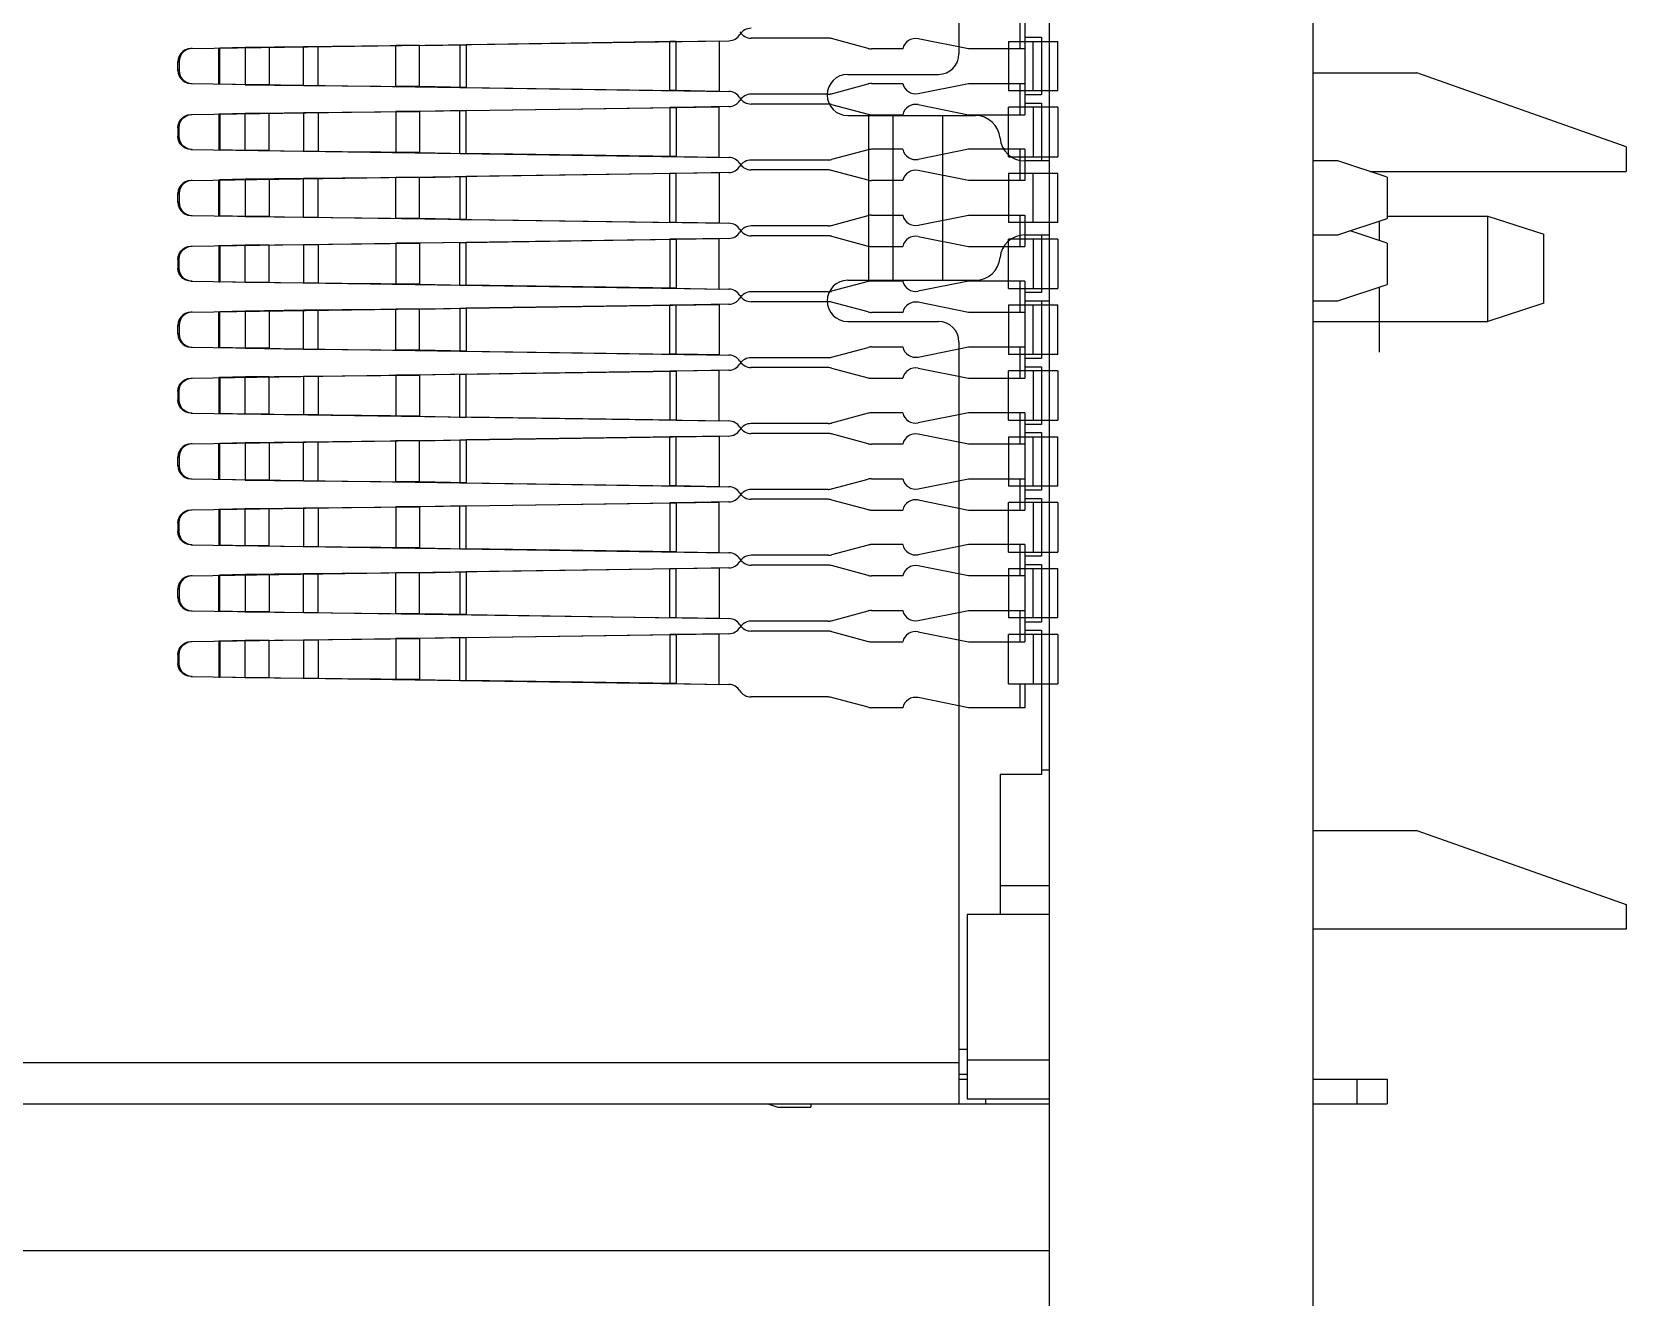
# Model space of a CAD drawing. Header units: millimetres. Extents: x 0 to 841, y 0 to 594.
# Drawn here: x 468.97 to 478.64, y 327.46 to 335.14 of the extents above; entities that cross this region are included whole.
import ezdxf

# ---------------------------------------------------------------- set-up
doc = ezdxf.new("R2010")
doc.units = ezdxf.units.MM
doc.header["$LTSCALE"] = 46.255
for name, color, linetype in [('ASSEM_MEM', 7, 'CONTINUOUS'), ('CONTACT-20-41021-30-TM981_4_15', 7, 'CONTINUOUS'), ('CONTACT-20-41021-30-TM981_4_16', 7, 'CONTINUOUS'), ('CONTACT-20-41021-30-TM981_4_17', 7, 'CONTINUOUS'), ('CONTACT-20-41021-30-TM981_4_18', 7, 'CONTINUOUS'), ('CONTACT-20-41021-30-TM981_4_19', 7, 'CONTINUOUS'), ('CONTACT-20-41021-30-TM981_4_4', 7, 'CONTINUOUS'), ('CONTACT-20-41021-30-TM981_4_5', 7, 'CONTINUOUS'), ('CONTACT-20-41021-30-TM981_4_6', 7, 'CONTINUOUS'), ('CONTACT-20-41021-30-TM981_4_7', 7, 'CONTINUOUS'), ('CONTACT-20-41021-30-TM981_4_8', 7, 'CONTINUOUS'), ('CONTACT-20-41021-30-TM981_4_9', 7, 'CONTINUOUS')]:
    doc.layers.add(name, color=color, linetype=linetype)

msp = doc.modelspace()

# ---------------------------------------------------------------- linework, layer by layer
at = {"layer": 'ASSEM_MEM', "color": 7, "linetype": 'CONTINUOUS'}
for p, q in [((475.144, 313.6403), (475.144, 483.6403)), ((476.744, 313.6403), (476.744, 483.6403)), ((474.594, 335.6553), (474.594, 335.0053)), ((474.994, 335.1553), (474.994, 334.7053)), ((474.994, 335.1053), (475.094, 335.1053)), ((475.094, 335.1053), (475.094, 334.7553)), ((473.919, 334.8803), (474.469, 334.8803)), ((476.744, 334.8903), (477.374, 334.8903)), ((478.644, 334.4403), (477.374, 334.8903)), ((475.094, 334.7553), (474.994, 334.7553)), ((474.994, 334.7053), (475.094, 334.7053)), ((475.094, 334.7053), (475.094, 334.3553)), ((473.919, 334.6303), (474.694, 334.6303)), ((474.044, 334.6303), (474.044, 333.6303)), ((474.194, 333.6303), (474.194, 334.6303)), ((474.494, 334.6303), (474.494, 333.6303)), ((478.644, 334.4403), (478.644, 334.2903)), ((475.144, 334.3553), (474.9929, 334.3553)), ((476.894, 334.3553), (476.744, 334.3553)), ((477.194, 334.2553), (476.894, 334.3553)), ((477.089, 334.2903), (478.644, 334.2903)), ((477.194, 334.2553), (477.194, 334.0053)), ((476.894, 333.9053), (477.194, 334.0053)), ((477.194, 334.0203), (477.804, 334.0203)), ((477.804, 334.0203), (478.144, 333.9103)), ((477.804, 333.3803), (477.804, 334.0203)), ((474.9929, 333.9053), (475.144, 333.9053)), ((475.094, 333.9053), (475.094, 333.5553)), ((476.744, 333.9053), (476.894, 333.9053)), ((477.194, 333.8553), (476.969, 333.9303)), ((478.144, 333.4903), (478.144, 333.9103)), ((477.194, 333.8553), (477.194, 333.6053)), ((473.919, 333.6303), (474.694, 333.6303)), ((476.894, 333.5053), (477.194, 333.6053)), ((475.094, 333.5553), (474.994, 333.5553)), ((474.994, 333.5553), (474.994, 333.1053)), ((474.994, 333.5053), (475.144, 333.5053)), ((475.094, 333.5053), (475.094, 333.1553)), ((476.744, 333.5053), (476.894, 333.5053)), ((478.144, 333.4903), (477.804, 333.3803)), ((473.919, 333.3803), (474.469, 333.3803)), ((476.744, 333.3803), (477.804, 333.3803)), ((474.594, 333.2553), (474.594, 328.6303)), ((475.094, 333.1553), (474.994, 333.1553)), ((474.994, 333.1053), (475.094, 333.1053)), ((475.094, 333.1053), (475.094, 332.7553)), ((475.094, 332.7553), (474.994, 332.7553)), ((474.994, 332.7553), (474.994, 332.3053)), ((474.994, 332.7053), (475.094, 332.7053)), ((475.094, 332.7053), (475.094, 332.3553)), ((475.094, 332.3553), (474.994, 332.3553)), ((474.994, 332.3053), (475.094, 332.3053)), ((475.094, 332.3053), (475.094, 331.9553)), ((475.094, 331.9553), (474.994, 331.9553)), ((474.994, 331.9553), (474.994, 331.5053)), ((474.994, 331.9053), (475.094, 331.9053)), ((475.094, 331.9053), (475.094, 331.5553)), ((475.094, 331.5553), (474.994, 331.5553)), ((474.994, 331.5053), (475.094, 331.5053)), ((475.094, 331.5053), (475.094, 330.6303)), ((475.094, 330.6303), (474.844, 330.6303)), ((474.844, 330.6303), (474.844, 329.7803)), ((475.144, 330.6553), (475.094, 330.6553)), ((476.744, 330.2903), (477.374, 330.2903)), ((477.374, 330.2903), (478.644, 329.8403)), ((474.844, 329.9553), (475.144, 329.9553)), ((478.644, 329.8403), (478.644, 329.6903)), ((475.144, 329.7803), (474.644, 329.7803)), ((474.644, 329.7803), (474.644, 328.6603)), ((478.644, 329.6903), (476.744, 329.6903)), ((474.644, 328.9603), (474.594, 328.9603)), ((467.444, 328.8803), (474.594, 328.8803)), ((474.644, 328.8982), (475.144, 328.8982)), ((474.594, 328.8103), (474.644, 328.8103)), ((474.594, 328.7803), (474.644, 328.7803)), ((476.744, 328.7803), (477.194, 328.7803)), ((477.0106, 328.6303), (477.0106, 328.7803)), ((477.194, 328.7803), (477.194, 328.6303)), ((467.444, 328.6303), (475.144, 328.6303)), ((473.434, 328.6303), (473.494, 328.6103)), ((473.494, 328.6103), (473.694, 328.6103)), ((473.694, 328.6303), (473.694, 328.6103)), ((474.644, 328.6603), (475.144, 328.6603)), ((474.7571, 328.6303), (474.7571, 328.6603)), ((476.744, 328.6303), (477.194, 328.6303)), ((462.344, 327.7403), (475.144, 327.7403))]:
    msp.add_line(p, q, dxfattribs=at)
at = {"layer": 'ASSEM_MEM', "color": 40, "linetype": 'CONTINUOUS'}
for p, q in [((477.144, 333.9888), (477.144, 333.872)), ((477.144, 333.5887), (477.144, 333.1928))]:
    msp.add_line(p, q, dxfattribs=at)
at = {"layer": 'ASSEM_MEM', "color": 7, "linetype": 'CONTINUOUS'}
for centre, radius, start, end in [((474.469, 335.0053), 0.125, 270, 360), ((473.919, 334.7553), 0.125, 90, 270), ((474.694, 334.4803), 0.15, 4.78019, 90), ((474.9929, 334.5053), 0.15, 184.78019, 270), ((474.9929, 333.7553), 0.15, 90, 175.21981), ((474.694, 333.7803), 0.15, 270, 355.21981), ((473.919, 333.5053), 0.125, 90, 270), ((474.469, 333.2553), 0.125, 0, 90)]:
    msp.add_arc(centre, radius, start, end, dxfattribs=at)
at = {"layer": 'CONTACT-20-41021-30-TM981_4_15', "color": 7, "linetype": 'CONTINUOUS'}
for p, q in [((474.964, 335.2253), (474.964, 335.0803)), ((474.994, 335.2253), (474.994, 335.0803)), ((469.9312, 335.0366), (473.1974, 335.0845)), ((471.32, 335.0548), (470.6144, 335.0479)), ((471.32, 335.0548), (471.175, 335.0548)), ((471.175, 334.8058), (471.175, 335.0548)), ((471.32, 335.0548), (471.6029, 335.0606)), ((471.32, 334.8058), (471.32, 335.0548)), ((471.5639, 335.0606), (471.6029, 335.0606)), ((471.5639, 335.0606), (471.5639, 334.8001)), ((472.8777, 335.0793), (471.6029, 335.0606)), ((471.6029, 335.0606), (471.6029, 334.8001)), ((472.8777, 335.0793), (472.8388, 335.0793)), ((472.8388, 334.7814), (472.8388, 335.0793)), ((472.8777, 335.0793), (473.1374, 335.0837)), ((472.8777, 334.7814), (472.8777, 335.0793)), ((473.1374, 335.0837), (473.1374, 334.777)), ((474.894, 335.0803), (475.194, 335.0803)), ((474.894, 335.0803), (474.894, 334.7803)), ((475.044, 334.7803), (475.044, 335.0803)), ((475.194, 334.7803), (475.194, 335.0803)), ((469.9382, 335.0366), (469.9312, 335.0366)), ((470.1005, 335.0391), (470.1075, 335.0391)), ((470.1005, 334.8216), (470.1005, 335.0391)), ((470.2605, 335.0436), (470.1075, 335.0391)), ((470.1075, 334.8216), (470.1075, 335.0391)), ((470.6144, 335.0479), (470.2605, 335.0436)), ((470.4066, 335.0436), (470.2605, 335.0436)), ((470.2605, 335.0436), (470.2605, 334.8171)), ((470.4066, 335.0436), (470.4066, 334.8171)), ((470.7046, 335.0479), (470.6144, 335.0479)), ((470.6144, 334.8127), (470.6144, 335.0479)), ((470.7046, 334.8127), (470.7046, 335.0479)), ((469.8525, 334.9566), (469.8594, 334.9566)), ((469.8525, 334.9041), (469.8525, 334.9566)), ((469.8594, 334.9041), (469.8525, 334.9041)), ((469.8594, 334.9566), (469.8594, 334.9041)), ((469.9312, 334.8241), (469.9382, 334.8241)), ((469.9312, 334.8241), (473.1974, 334.7761)), ((470.1075, 334.8216), (470.1005, 334.8216)), ((470.2605, 334.8171), (470.1075, 334.8216)), ((470.4066, 334.8171), (470.2605, 334.8171)), ((470.2605, 334.8171), (470.6144, 334.8127)), ((470.6144, 334.8127), (470.7046, 334.8127)), ((470.6144, 334.8127), (471.32, 334.8058)), ((471.32, 334.8058), (471.175, 334.8058)), ((471.6029, 334.8001), (471.32, 334.8058)), ((471.5639, 334.8001), (471.6029, 334.8001)), ((471.6029, 334.8001), (472.8777, 334.7814)), ((472.8777, 334.7814), (472.8388, 334.7814)), ((473.1374, 334.777), (472.8777, 334.7814)), ((475.194, 334.7803), (474.894, 334.7803)), ((474.964, 334.7803), (474.964, 334.6353)), ((474.994, 334.7803), (474.994, 334.6353)), ((473.7993, 334.7003), (473.3323, 334.7003)), ((473.82, 334.6976), (474.0423, 334.6381)), ((474.3463, 334.6966), (474.6525, 334.6353)), ((474.063, 334.6353), (474.2525, 334.6353)), ((474.6525, 334.6353), (474.994, 334.6353))]:
    msp.add_line(p, q, dxfattribs=at)
for points in [[(469.9312, 335.0366), (469.9138, 335.0344), (469.8971, 335.0284), (469.8821, 335.0187), (469.8697, 335.0062), (469.8603, 334.9911), (469.8544, 334.9743), (469.8525, 334.9566)], [(469.9382, 335.0366), (469.9208, 335.0344), (469.904, 335.0284), (469.889, 335.0187), (469.8767, 335.0062), (469.8672, 334.9911), (469.8614, 334.9743), (469.8594, 334.9566)], [(469.8525, 334.9041), (469.8544, 334.8866), (469.8602, 334.8698), (469.8696, 334.8546), (469.8819, 334.8421), (469.8969, 334.8324), (469.9136, 334.8263), (469.9312, 334.8241)], [(469.8594, 334.9041), (469.8613, 334.8866), (469.8671, 334.8698), (469.8765, 334.8546), (469.8888, 334.8421), (469.9038, 334.8324), (469.9205, 334.8263), (469.9382, 334.8241)]]:
    msp.add_lwpolyline(points, dxfattribs=at)
for centre, start, end in [((473.3323, 335.0803), 90, 148.25208), ((473.1963, 335.1645), 270.84121, 328.25208), ((473.1963, 334.6962), 31.74792, 89.15879), ((473.3323, 334.7803), 211.74792, 270), ((473.7993, 334.6203), 75, 90), ((474.3306, 334.6181), 78.69007, 167.57735), ((474.063, 334.7153), 255, 270)]:
    msp.add_arc(centre, 0.08, start, end, dxfattribs=at)
at = {"layer": 'CONTACT-20-41021-30-TM981_4_16', "color": 7, "linetype": 'CONTINUOUS'}
for p, q in [((474.0423, 334.4226), (473.82, 334.3631)), ((474.2525, 334.4253), (474.063, 334.4253)), ((474.6524, 334.4253), (474.3463, 334.3641)), ((474.994, 334.4253), (474.6524, 334.4253)), ((474.964, 334.4253), (474.964, 334.2803)), ((474.994, 334.4253), (474.994, 334.2803)), ((469.9312, 334.2366), (473.1374, 334.2837)), ((473.1974, 334.2845), (472.8777, 334.2793)), ((473.1374, 334.2837), (473.1374, 333.977)), ((473.7993, 334.3603), (473.3323, 334.3603)), ((469.9382, 334.2366), (469.9312, 334.2366)), ((470.1005, 334.2391), (470.1075, 334.2391)), ((470.1005, 334.0216), (470.1005, 334.2391)), ((470.2605, 334.2436), (470.1075, 334.2391)), ((470.1075, 334.0216), (470.1075, 334.2391)), ((470.6144, 334.2479), (470.2605, 334.2436)), ((470.4066, 334.2436), (470.2605, 334.2436)), ((470.2605, 334.2436), (470.2605, 334.0171)), ((470.4066, 334.2436), (470.4066, 334.0171)), ((471.32, 334.2548), (470.6144, 334.2479)), ((470.7046, 334.2479), (470.6144, 334.2479)), ((470.6144, 334.0127), (470.6144, 334.2479)), ((470.7046, 334.0127), (470.7046, 334.2479)), ((471.32, 334.2548), (471.175, 334.2548)), ((471.175, 334.0058), (471.175, 334.2548)), ((471.32, 334.2548), (471.6029, 334.2606)), ((471.32, 334.0058), (471.32, 334.2548)), ((471.5639, 334.2606), (471.6029, 334.2606)), ((471.5639, 334.2606), (471.5639, 334.0001)), ((472.8777, 334.2793), (471.6029, 334.2606)), ((471.6029, 334.2606), (471.6029, 334.0001)), ((472.8777, 334.2793), (472.8388, 334.2793)), ((472.8388, 333.9814), (472.8388, 334.2793)), ((472.8777, 333.9814), (472.8777, 334.2793)), ((474.894, 334.2803), (475.194, 334.2803)), ((474.894, 334.2803), (474.894, 333.9803)), ((475.044, 333.9803), (475.044, 334.2803)), ((475.194, 333.9803), (475.194, 334.2803)), ((469.8525, 334.1566), (469.8594, 334.1566)), ((469.8525, 334.1041), (469.8525, 334.1566)), ((469.8594, 334.1041), (469.8525, 334.1041)), ((469.8594, 334.1566), (469.8594, 334.1041)), ((469.9312, 334.0241), (469.9382, 334.0241)), ((469.9312, 334.0241), (473.1974, 333.9761)), ((470.1075, 334.0216), (470.1005, 334.0216)), ((470.2605, 334.0171), (470.1075, 334.0216)), ((470.4066, 334.0171), (470.2605, 334.0171)), ((470.2605, 334.0171), (470.6144, 334.0127)), ((470.6144, 334.0127), (470.7046, 334.0127)), ((470.6144, 334.0127), (471.32, 334.0058)), ((471.32, 334.0058), (471.175, 334.0058)), ((471.6029, 334.0001), (471.32, 334.0058)), ((471.5639, 334.0001), (471.6029, 334.0001)), ((471.6029, 334.0001), (472.8777, 333.9814)), ((472.8777, 333.9814), (472.8388, 333.9814)), ((473.1374, 333.977), (472.8777, 333.9814)), ((473.7993, 333.9003), (473.3323, 333.9003)), ((473.82, 333.8976), (474.0423, 333.8381)), ((474.3463, 333.8966), (474.6525, 333.8353)), ((475.194, 333.9803), (474.894, 333.9803)), ((474.964, 333.9803), (474.964, 333.8353)), ((474.994, 333.9803), (474.994, 333.8353)), ((474.063, 333.8353), (474.2525, 333.8353)), ((474.6525, 333.8353), (474.994, 333.8353))]:
    msp.add_line(p, q, dxfattribs=at)
for points in [[(469.9312, 334.2366), (469.9138, 334.2344), (469.8971, 334.2284), (469.8821, 334.2187), (469.8697, 334.2062), (469.8603, 334.1911), (469.8544, 334.1743), (469.8525, 334.1566)], [(469.9382, 334.2366), (469.9208, 334.2344), (469.904, 334.2284), (469.889, 334.2187), (469.8767, 334.2062), (469.8672, 334.1911), (469.8614, 334.1743), (469.8594, 334.1566)], [(469.8525, 334.1041), (469.8544, 334.0866), (469.8602, 334.0698), (469.8696, 334.0546), (469.8819, 334.0421), (469.8969, 334.0324), (469.9136, 334.0263), (469.9312, 334.0241)], [(469.8594, 334.1041), (469.8613, 334.0866), (469.8671, 334.0698), (469.8765, 334.0546), (469.8888, 334.0421), (469.9038, 334.0324), (469.9205, 334.0263), (469.9382, 334.0241)]]:
    msp.add_lwpolyline(points, dxfattribs=at)
for centre, start, end in [((474.063, 334.3453), 90, 105), ((474.3306, 334.4426), 192.43118, 281.30993), ((473.1963, 334.3645), 270.84121, 328.25208), ((473.3323, 334.2803), 90, 148.25208), ((473.7993, 334.4403), 270, 285), ((473.1963, 333.8962), 31.74792, 89.15879), ((473.3323, 333.9803), 211.74792, 270), ((473.7993, 333.8203), 75, 90), ((474.3306, 333.8181), 78.69007, 167.57735), ((474.063, 333.9153), 255, 270)]:
    msp.add_arc(centre, 0.08, start, end, dxfattribs=at)
at = {"layer": 'CONTACT-20-41021-30-TM981_4_17', "color": 7, "linetype": 'CONTINUOUS'}
for p, q in [((474.0423, 333.6226), (473.82, 333.5631)), ((474.2525, 333.6253), (474.063, 333.6253)), ((474.6524, 333.6253), (474.3463, 333.5641)), ((474.994, 333.6253), (474.6524, 333.6253)), ((474.964, 333.6253), (474.964, 333.4803)), ((474.994, 333.6253), (474.994, 333.4803)), ((473.7993, 333.5603), (473.3323, 333.5603)), ((469.9312, 333.4366), (473.1374, 333.4837)), ((469.9382, 333.4366), (469.9312, 333.4366)), ((470.1005, 333.4391), (470.1075, 333.4391)), ((470.1005, 333.2216), (470.1005, 333.4391)), ((470.2605, 333.4436), (470.1075, 333.4391)), ((470.1075, 333.2216), (470.1075, 333.4391)), ((470.6144, 333.4479), (470.2605, 333.4436)), ((470.4066, 333.4436), (470.2605, 333.4436)), ((470.2605, 333.4436), (470.2605, 333.2171)), ((470.4066, 333.4436), (470.4066, 333.2171)), ((471.32, 333.4548), (470.6144, 333.4479)), ((470.7046, 333.4479), (470.6144, 333.4479)), ((470.6144, 333.2127), (470.6144, 333.4479)), ((470.7046, 333.2127), (470.7046, 333.4479)), ((471.32, 333.4548), (471.175, 333.4548)), ((471.175, 333.2058), (471.175, 333.4548)), ((471.32, 333.4548), (471.6029, 333.4606)), ((471.32, 333.2058), (471.32, 333.4548)), ((471.5639, 333.4606), (471.6029, 333.4606)), ((471.5639, 333.4606), (471.5639, 333.2001)), ((472.8777, 333.4793), (471.6029, 333.4606)), ((471.6029, 333.4606), (471.6029, 333.2001)), ((472.8777, 333.4793), (472.8388, 333.4793)), ((472.8388, 333.1814), (472.8388, 333.4793)), ((473.1974, 333.4845), (472.8777, 333.4793)), ((472.8777, 333.1814), (472.8777, 333.4793)), ((473.1374, 333.4837), (473.1374, 333.177)), ((474.894, 333.4803), (475.194, 333.4803)), ((474.894, 333.4803), (474.894, 333.1803)), ((475.044, 333.1803), (475.044, 333.4803)), ((475.194, 333.1803), (475.194, 333.4803)), ((469.8525, 333.3566), (469.8594, 333.3566)), ((469.8525, 333.3041), (469.8525, 333.3566)), ((469.8594, 333.3566), (469.8594, 333.3041)), ((469.8594, 333.3041), (469.8525, 333.3041)), ((469.9312, 333.2241), (469.9382, 333.2241)), ((469.9312, 333.2241), (473.1974, 333.1761)), ((470.1075, 333.2216), (470.1005, 333.2216)), ((470.2605, 333.2171), (470.1075, 333.2216)), ((470.4066, 333.2171), (470.2605, 333.2171)), ((470.2605, 333.2171), (470.6144, 333.2127)), ((470.6144, 333.2127), (470.7046, 333.2127)), ((470.6144, 333.2127), (471.32, 333.2058)), ((471.32, 333.2058), (471.175, 333.2058)), ((471.6029, 333.2001), (471.32, 333.2058)), ((471.5639, 333.2001), (471.6029, 333.2001)), ((471.6029, 333.2001), (472.8777, 333.1814)), ((472.8777, 333.1814), (472.8388, 333.1814)), ((473.1374, 333.177), (472.8777, 333.1814)), ((475.194, 333.1803), (474.894, 333.1803)), ((474.964, 333.1803), (474.964, 333.0353)), ((474.994, 333.1803), (474.994, 333.0353)), ((473.7993, 333.1003), (473.3323, 333.1003)), ((473.82, 333.0976), (474.0423, 333.0381)), ((474.063, 333.0353), (474.2525, 333.0353)), ((474.3463, 333.0966), (474.6525, 333.0353)), ((474.6525, 333.0353), (474.994, 333.0353))]:
    msp.add_line(p, q, dxfattribs=at)
for points in [[(469.9312, 333.4366), (469.9138, 333.4344), (469.8971, 333.4284), (469.8821, 333.4187), (469.8697, 333.4062), (469.8603, 333.3911), (469.8544, 333.3743), (469.8525, 333.3566)], [(469.9382, 333.4366), (469.9208, 333.4344), (469.904, 333.4284), (469.889, 333.4187), (469.8767, 333.4062), (469.8672, 333.3911), (469.8614, 333.3743), (469.8594, 333.3566)], [(469.8525, 333.3041), (469.8544, 333.2866), (469.8602, 333.2698), (469.8696, 333.2546), (469.8819, 333.2421), (469.8969, 333.2324), (469.9136, 333.2263), (469.9312, 333.2241)], [(469.8594, 333.3041), (469.8613, 333.2866), (469.8671, 333.2698), (469.8765, 333.2546), (469.8888, 333.2421), (469.9038, 333.2324), (469.9205, 333.2263), (469.9382, 333.2241)]]:
    msp.add_lwpolyline(points, dxfattribs=at)
for centre, start, end in [((474.063, 333.5453), 90, 105), ((474.3306, 333.6426), 192.43118, 281.30993), ((473.1963, 333.5645), 270.84121, 328.25208), ((473.3323, 333.4803), 90, 148.25208), ((473.7993, 333.6403), 270, 285), ((473.1963, 333.0962), 31.74792, 89.15879), ((473.3323, 333.1803), 211.74792, 270), ((473.7993, 333.0203), 75, 90), ((474.063, 333.1153), 255, 270), ((474.3306, 333.0181), 78.69007, 167.57735)]:
    msp.add_arc(centre, 0.08, start, end, dxfattribs=at)
at = {"layer": 'CONTACT-20-41021-30-TM981_4_18', "color": 7, "linetype": 'CONTINUOUS'}
for p, q in [((473.7993, 332.7603), (473.3323, 332.7603)), ((474.0423, 332.8226), (473.82, 332.7631)), ((474.2525, 332.8253), (474.063, 332.8253)), ((474.6524, 332.8253), (474.3463, 332.7641)), ((474.994, 332.8253), (474.6524, 332.8253)), ((474.964, 332.8253), (474.964, 332.6803)), ((474.994, 332.8253), (474.994, 332.6803)), ((469.9312, 332.6366), (473.1374, 332.6837)), ((469.9382, 332.6366), (469.9312, 332.6366)), ((470.1005, 332.6391), (470.1075, 332.6391)), ((470.1005, 332.4216), (470.1005, 332.6391)), ((470.2605, 332.6436), (470.1075, 332.6391)), ((470.1075, 332.4216), (470.1075, 332.6391)), ((470.6144, 332.6479), (470.2605, 332.6436)), ((470.4066, 332.6436), (470.2605, 332.6436)), ((470.2605, 332.6436), (470.2605, 332.4171)), ((470.4066, 332.6436), (470.4066, 332.4171)), ((471.32, 332.6548), (470.6144, 332.6479)), ((470.7046, 332.6479), (470.6144, 332.6479)), ((470.6144, 332.4127), (470.6144, 332.6479)), ((470.7046, 332.4127), (470.7046, 332.6479)), ((471.32, 332.6548), (471.175, 332.6548)), ((471.175, 332.4058), (471.175, 332.6548)), ((471.32, 332.6548), (471.6029, 332.6606)), ((471.32, 332.4058), (471.32, 332.6548)), ((471.5639, 332.6606), (471.6029, 332.6606)), ((471.5639, 332.6606), (471.5639, 332.4001)), ((472.8777, 332.6793), (471.6029, 332.6606)), ((471.6029, 332.6606), (471.6029, 332.4001)), ((472.8777, 332.6793), (472.8388, 332.6793)), ((472.8388, 332.3814), (472.8388, 332.6793)), ((473.1974, 332.6845), (472.8777, 332.6793)), ((472.8777, 332.3814), (472.8777, 332.6793)), ((473.1374, 332.6837), (473.1374, 332.377)), ((474.894, 332.6803), (475.194, 332.6803)), ((474.894, 332.6803), (474.894, 332.3803)), ((475.044, 332.3803), (475.044, 332.6803)), ((475.194, 332.3803), (475.194, 332.6803)), ((469.8525, 332.5566), (469.8594, 332.5566)), ((469.8525, 332.5041), (469.8525, 332.5566)), ((469.8594, 332.5566), (469.8594, 332.5041)), ((469.8594, 332.5041), (469.8525, 332.5041)), ((469.9312, 332.4241), (469.9382, 332.4241)), ((469.9312, 332.4241), (473.1974, 332.3761)), ((470.1075, 332.4216), (470.1005, 332.4216)), ((470.2605, 332.4171), (470.1075, 332.4216)), ((470.4066, 332.4171), (470.2605, 332.4171)), ((470.2605, 332.4171), (470.6144, 332.4127)), ((470.6144, 332.4127), (470.7046, 332.4127)), ((470.6144, 332.4127), (471.32, 332.4058)), ((471.32, 332.4058), (471.175, 332.4058)), ((471.6029, 332.4001), (471.32, 332.4058)), ((471.5639, 332.4001), (471.6029, 332.4001)), ((471.6029, 332.4001), (472.8777, 332.3814)), ((472.8777, 332.3814), (472.8388, 332.3814)), ((473.1374, 332.377), (472.8777, 332.3814)), ((475.194, 332.3803), (474.894, 332.3803)), ((474.964, 332.3803), (474.964, 332.2353)), ((474.994, 332.3803), (474.994, 332.2353)), ((473.7993, 332.3003), (473.3323, 332.3003)), ((473.82, 332.2976), (474.0423, 332.2381)), ((474.3463, 332.2966), (474.6525, 332.2353)), ((474.063, 332.2353), (474.2525, 332.2353)), ((474.6525, 332.2353), (474.994, 332.2353))]:
    msp.add_line(p, q, dxfattribs=at)
for points in [[(469.9312, 332.6366), (469.9138, 332.6344), (469.8971, 332.6284), (469.8821, 332.6187), (469.8697, 332.6062), (469.8603, 332.5911), (469.8544, 332.5743), (469.8525, 332.5566)], [(469.9382, 332.6366), (469.9208, 332.6344), (469.904, 332.6284), (469.889, 332.6187), (469.8767, 332.6062), (469.8672, 332.5911), (469.8614, 332.5743), (469.8594, 332.5566)], [(469.8525, 332.5041), (469.8544, 332.4866), (469.8602, 332.4698), (469.8696, 332.4546), (469.8819, 332.4421), (469.8969, 332.4324), (469.9136, 332.4263), (469.9312, 332.4241)], [(469.8594, 332.5041), (469.8613, 332.4866), (469.8671, 332.4698), (469.8765, 332.4546), (469.8888, 332.4421), (469.9038, 332.4324), (469.9205, 332.4263), (469.9382, 332.4241)]]:
    msp.add_lwpolyline(points, dxfattribs=at)
for centre, start, end in [((473.3323, 332.6803), 90, 148.25208), ((473.7993, 332.8403), 270, 285), ((474.063, 332.7453), 90, 105), ((474.3306, 332.8426), 192.43118, 281.30993), ((473.1963, 332.7645), 270.84121, 328.25208), ((473.1963, 332.2962), 31.74792, 89.15879), ((473.3323, 332.3803), 211.74792, 270), ((473.7993, 332.2203), 75, 90), ((474.3306, 332.2181), 78.69007, 167.57735), ((474.063, 332.3153), 255, 270)]:
    msp.add_arc(centre, 0.08, start, end, dxfattribs=at)
at = {"layer": 'CONTACT-20-41021-30-TM981_4_19', "color": 7, "linetype": 'CONTINUOUS'}
for p, q in [((473.7993, 331.9603), (473.3323, 331.9603)), ((474.0423, 332.0226), (473.82, 331.9631)), ((474.2525, 332.0253), (474.063, 332.0253)), ((474.6524, 332.0253), (474.3463, 331.9641)), ((474.994, 332.0253), (474.6524, 332.0253)), ((474.964, 332.0253), (474.964, 331.8803)), ((474.994, 332.0253), (474.994, 331.8803)), ((469.9312, 331.8366), (473.1374, 331.8837)), ((472.8777, 331.8793), (471.6029, 331.8606)), ((472.8777, 331.8793), (472.8388, 331.8793)), ((472.8388, 331.5814), (472.8388, 331.8793)), ((473.1974, 331.8845), (472.8777, 331.8793)), ((472.8777, 331.5814), (472.8777, 331.8793)), ((473.1374, 331.8837), (473.1374, 331.577)), ((474.894, 331.8803), (475.194, 331.8803)), ((474.894, 331.8803), (474.894, 331.5803)), ((475.044, 331.5803), (475.044, 331.8803)), ((475.194, 331.5803), (475.194, 331.8803)), ((469.9382, 331.8366), (469.9312, 331.8366)), ((470.1005, 331.8391), (470.1075, 331.8391)), ((470.1005, 331.6216), (470.1005, 331.8391)), ((470.2605, 331.8436), (470.1075, 331.8391)), ((470.1075, 331.6216), (470.1075, 331.8391)), ((470.6144, 331.8479), (470.2605, 331.8436)), ((470.4066, 331.8436), (470.2605, 331.8436)), ((470.2605, 331.8436), (470.2605, 331.6171)), ((470.4066, 331.8436), (470.4066, 331.6171)), ((471.32, 331.8548), (470.6144, 331.8479)), ((470.7046, 331.8479), (470.6144, 331.8479)), ((470.6144, 331.6127), (470.6144, 331.8479)), ((470.7046, 331.6127), (470.7046, 331.8479)), ((471.32, 331.8548), (471.175, 331.8548)), ((471.175, 331.6058), (471.175, 331.8548)), ((471.32, 331.8548), (471.6029, 331.8606)), ((471.32, 331.6058), (471.32, 331.8548)), ((471.5639, 331.8606), (471.6029, 331.8606)), ((471.5639, 331.8606), (471.5639, 331.6001)), ((471.6029, 331.8606), (471.6029, 331.6001)), ((469.8525, 331.7566), (469.8594, 331.7566)), ((469.8525, 331.7041), (469.8525, 331.7566)), ((469.8594, 331.7041), (469.8525, 331.7041)), ((469.8594, 331.7566), (469.8594, 331.7041)), ((469.9312, 331.6241), (469.9382, 331.6241)), ((469.9312, 331.6241), (473.1974, 331.5761)), ((470.1075, 331.6216), (470.1005, 331.6216)), ((470.2605, 331.6171), (470.1075, 331.6216)), ((470.4066, 331.6171), (470.2605, 331.6171)), ((470.2605, 331.6171), (470.6144, 331.6127)), ((470.6144, 331.6127), (470.7046, 331.6127)), ((470.6144, 331.6127), (471.32, 331.6058)), ((471.32, 331.6058), (471.175, 331.6058)), ((471.6029, 331.6001), (471.32, 331.6058)), ((471.5639, 331.6001), (471.6029, 331.6001)), ((471.6029, 331.6001), (472.8777, 331.5814)), ((472.8777, 331.5814), (472.8388, 331.5814)), ((473.1374, 331.577), (472.8777, 331.5814)), ((475.194, 331.5803), (474.894, 331.5803)), ((474.964, 331.5803), (474.964, 331.4353)), ((474.994, 331.5803), (474.994, 331.4353)), ((473.7993, 331.5003), (473.3323, 331.5003)), ((473.82, 331.4976), (474.0423, 331.4381)), ((474.3463, 331.4966), (474.6525, 331.4353)), ((474.063, 331.4353), (474.2525, 331.4353)), ((474.6525, 331.4353), (474.994, 331.4353))]:
    msp.add_line(p, q, dxfattribs=at)
for points in [[(469.9312, 331.8366), (469.9138, 331.8344), (469.8971, 331.8284), (469.8821, 331.8187), (469.8697, 331.8062), (469.8603, 331.7911), (469.8544, 331.7743), (469.8525, 331.7566)], [(469.9382, 331.8366), (469.9208, 331.8344), (469.904, 331.8284), (469.889, 331.8187), (469.8767, 331.8062), (469.8672, 331.7911), (469.8614, 331.7743), (469.8594, 331.7566)], [(469.8525, 331.7041), (469.8544, 331.6866), (469.8602, 331.6698), (469.8696, 331.6546), (469.8819, 331.6421), (469.8969, 331.6324), (469.9136, 331.6263), (469.9312, 331.6241)], [(469.8594, 331.7041), (469.8613, 331.6866), (469.8671, 331.6698), (469.8765, 331.6546), (469.8888, 331.6421), (469.9038, 331.6324), (469.9205, 331.6263), (469.9382, 331.6241)]]:
    msp.add_lwpolyline(points, dxfattribs=at)
for centre, start, end in [((473.3323, 331.8803), 90, 148.25208), ((473.7993, 332.0403), 270, 285), ((474.063, 331.9453), 90, 105), ((474.3306, 332.0426), 192.43118, 281.30993), ((473.1963, 331.9645), 270.84121, 328.25208), ((473.1963, 331.4962), 31.74792, 89.15879), ((473.3323, 331.5803), 211.74792, 270), ((473.7993, 331.4203), 75, 90), ((474.3306, 331.4181), 78.69007, 167.57735), ((474.063, 331.5153), 255, 270)]:
    msp.add_arc(centre, 0.08, start, end, dxfattribs=at)
at = {"layer": 'CONTACT-20-41021-30-TM981_4_4', "color": 7, "linetype": 'CONTINUOUS'}
for p, q in [((474.964, 335.1803), (474.964, 335.0353)), ((474.994, 335.1803), (474.994, 335.0353)), ((473.7993, 335.1003), (473.3323, 335.1003)), ((474.0423, 335.0381), (473.82, 335.0976)), ((474.6524, 335.0353), (474.3463, 335.0966)), ((474.2525, 335.0353), (474.063, 335.0353)), ((474.994, 335.0353), (474.6524, 335.0353))]:
    msp.add_line(p, q, dxfattribs=at)
for centre, start, end in [((473.3323, 335.1803), 211.74792, 270), ((473.7993, 335.0203), 75, 90), ((474.3306, 335.0181), 78.69007, 167.56882), ((474.063, 335.1153), 255, 270)]:
    msp.add_arc(centre, 0.08, start, end, dxfattribs=at)
at = {"layer": 'CONTACT-20-41021-30-TM981_4_5', "color": 7, "linetype": 'CONTINUOUS'}
for p, q in [((473.82, 334.7631), (474.0423, 334.8226)), ((474.063, 334.8253), (474.2525, 334.8253)), ((474.3463, 334.7641), (474.6525, 334.8253)), ((474.6525, 334.8253), (474.994, 334.8253)), ((474.964, 334.8253), (474.964, 334.6803)), ((474.994, 334.8253), (474.994, 334.6803)), ((469.9312, 334.6366), (473.1374, 334.6836)), ((471.6029, 334.6605), (472.8777, 334.6793)), ((472.8777, 334.6793), (472.8388, 334.6793)), ((472.8388, 334.6793), (472.8388, 334.3814)), ((473.1974, 334.6845), (472.8777, 334.6793)), ((472.8777, 334.6793), (472.8777, 334.3814)), ((473.1374, 334.377), (473.1374, 334.6836)), ((473.7993, 334.7603), (473.3323, 334.7603)), ((475.194, 334.6803), (474.894, 334.6803)), ((474.894, 334.3803), (474.894, 334.6803)), ((475.044, 334.6803), (475.044, 334.3803)), ((475.194, 334.6803), (475.194, 334.3803)), ((469.9312, 334.6366), (469.9382, 334.6366)), ((470.1075, 334.6391), (470.1005, 334.6391)), ((470.1005, 334.6391), (470.1005, 334.4216)), ((470.2605, 334.6436), (470.1075, 334.6391)), ((470.1075, 334.6391), (470.1075, 334.4216)), ((470.2605, 334.6436), (470.6144, 334.6479)), ((470.4066, 334.6436), (470.2605, 334.6436)), ((470.2605, 334.4171), (470.2605, 334.6436)), ((470.4066, 334.4171), (470.4066, 334.6436)), ((470.6144, 334.6479), (471.32, 334.6548)), ((470.6144, 334.6479), (470.7046, 334.6479)), ((470.6144, 334.6479), (470.6144, 334.4127)), ((470.7046, 334.6479), (470.7046, 334.4127)), ((471.32, 334.6548), (471.175, 334.6548)), ((471.175, 334.6548), (471.175, 334.4058)), ((471.6029, 334.6605), (471.32, 334.6548)), ((471.32, 334.6548), (471.32, 334.4058)), ((471.5639, 334.6605), (471.6029, 334.6605)), ((471.5639, 334.4001), (471.5639, 334.6605)), ((471.6029, 334.4001), (471.6029, 334.6605)), ((469.8594, 334.5566), (469.8525, 334.5566)), ((469.8525, 334.5566), (469.8525, 334.5041)), ((469.8525, 334.5041), (469.8594, 334.5041)), ((469.8594, 334.5041), (469.8594, 334.5566)), ((469.9382, 334.4241), (469.9312, 334.4241)), ((469.9312, 334.4241), (473.1974, 334.3761)), ((470.1005, 334.4216), (470.1075, 334.4216)), ((470.2605, 334.4171), (470.1075, 334.4216)), ((470.4066, 334.4171), (470.2605, 334.4171)), ((470.6144, 334.4127), (470.2605, 334.4171)), ((470.7046, 334.4127), (470.6144, 334.4127)), ((471.32, 334.4058), (470.6144, 334.4127)), ((471.32, 334.4058), (471.175, 334.4058)), ((471.32, 334.4058), (471.6029, 334.4001)), ((471.5639, 334.4001), (471.6029, 334.4001)), ((472.8777, 334.3814), (471.6029, 334.4001)), ((472.8777, 334.3814), (472.8388, 334.3814)), ((472.8777, 334.3814), (473.1374, 334.377)), ((474.894, 334.3803), (475.194, 334.3803)), ((474.964, 334.3803), (474.964, 334.2353)), ((474.994, 334.3803), (474.994, 334.2353)), ((473.7993, 334.3003), (473.3323, 334.3003)), ((474.0423, 334.2381), (473.82, 334.2976)), ((474.6524, 334.2353), (474.3463, 334.2966)), ((474.2525, 334.2353), (474.063, 334.2353)), ((474.994, 334.2353), (474.6524, 334.2353))]:
    msp.add_line(p, q, dxfattribs=at)
for points in [[(469.8525, 334.5566), (469.8544, 334.574), (469.8602, 334.5909), (469.8696, 334.6061), (469.8819, 334.6186), (469.8969, 334.6282), (469.9136, 334.6343), (469.9312, 334.6366)], [(469.8594, 334.5566), (469.8613, 334.574), (469.8671, 334.5909), (469.8765, 334.6061), (469.8888, 334.6186), (469.9038, 334.6282), (469.9205, 334.6343), (469.9382, 334.6366)], [(469.9312, 334.4241), (469.9138, 334.4263), (469.8971, 334.4323), (469.8821, 334.4419), (469.8697, 334.4544), (469.8603, 334.4696), (469.8544, 334.4864), (469.8525, 334.5041)], [(469.9382, 334.4241), (469.9208, 334.4263), (469.904, 334.4323), (469.889, 334.4419), (469.8767, 334.4544), (469.8672, 334.4696), (469.8614, 334.4864), (469.8594, 334.5041)]]:
    msp.add_lwpolyline(points, dxfattribs=at)
for centre, start, end in [((474.063, 334.7453), 90, 105), ((474.3306, 334.8425), 192.42265, 281.30993), ((473.1963, 334.7645), 270.84121, 328.25208), ((473.3323, 334.6803), 90, 148.25208), ((473.7993, 334.8403), 270, 285), ((473.1963, 334.2961), 31.74792, 89.15879), ((473.3323, 334.3803), 211.74792, 270), ((473.7993, 334.2203), 75, 90), ((474.3306, 334.2181), 78.69007, 167.56882), ((474.063, 334.3153), 255, 270)]:
    msp.add_arc(centre, 0.08, start, end, dxfattribs=at)
at = {"layer": 'CONTACT-20-41021-30-TM981_4_6', "color": 7, "linetype": 'CONTINUOUS'}
for p, q in [((473.82, 333.9631), (474.0423, 334.0226)), ((474.063, 334.0253), (474.2525, 334.0253)), ((474.3463, 333.9641), (474.6525, 334.0253)), ((474.6525, 334.0253), (474.994, 334.0253)), ((474.964, 334.0253), (474.964, 333.8803)), ((474.994, 334.0253), (474.994, 333.8803)), ((473.7993, 333.9603), (473.3323, 333.9603)), ((469.9312, 333.8366), (473.1374, 333.8836)), ((469.9312, 333.8366), (469.9382, 333.8366)), ((470.1075, 333.8391), (470.1005, 333.8391)), ((470.1005, 333.8391), (470.1005, 333.6216)), ((470.2605, 333.8436), (470.1075, 333.8391)), ((470.1075, 333.8391), (470.1075, 333.6216)), ((470.2605, 333.8436), (470.6144, 333.8479)), ((470.4066, 333.8436), (470.2605, 333.8436)), ((470.2605, 333.6171), (470.2605, 333.8436)), ((470.4066, 333.6171), (470.4066, 333.8436)), ((470.6144, 333.8479), (471.32, 333.8548)), ((470.6144, 333.8479), (470.7046, 333.8479)), ((470.6144, 333.8479), (470.6144, 333.6127)), ((470.7046, 333.8479), (470.7046, 333.6127)), ((471.32, 333.8548), (471.175, 333.8548)), ((471.175, 333.8548), (471.175, 333.6058)), ((471.6029, 333.8605), (471.32, 333.8548)), ((471.32, 333.8548), (471.32, 333.6058)), ((471.5639, 333.8605), (471.6029, 333.8605)), ((471.5639, 333.6001), (471.5639, 333.8605)), ((471.6029, 333.8605), (472.8777, 333.8793)), ((471.6029, 333.6001), (471.6029, 333.8605)), ((472.8777, 333.8793), (472.8388, 333.8793)), ((472.8388, 333.8793), (472.8388, 333.5814)), ((473.1974, 333.8845), (472.8777, 333.8793)), ((472.8777, 333.8793), (472.8777, 333.5814)), ((473.1374, 333.577), (473.1374, 333.8836)), ((475.194, 333.8803), (474.894, 333.8803)), ((474.894, 333.5803), (474.894, 333.8803)), ((475.044, 333.8803), (475.044, 333.5803)), ((475.194, 333.8803), (475.194, 333.5803)), ((469.8594, 333.7566), (469.8525, 333.7566)), ((469.8525, 333.7566), (469.8525, 333.7041)), ((469.8525, 333.7041), (469.8594, 333.7041)), ((469.8594, 333.7041), (469.8594, 333.7566)), ((469.9382, 333.6241), (469.9312, 333.6241)), ((469.9312, 333.6241), (473.1974, 333.5761)), ((470.1005, 333.6216), (470.1075, 333.6216)), ((470.2605, 333.6171), (470.1075, 333.6216)), ((470.4066, 333.6171), (470.2605, 333.6171)), ((470.6144, 333.6127), (470.2605, 333.6171)), ((470.7046, 333.6127), (470.6144, 333.6127)), ((471.32, 333.6058), (470.6144, 333.6127)), ((471.32, 333.6058), (471.175, 333.6058)), ((471.32, 333.6058), (471.6029, 333.6001)), ((471.5639, 333.6001), (471.6029, 333.6001)), ((472.8777, 333.5814), (471.6029, 333.6001)), ((472.8777, 333.5814), (472.8388, 333.5814)), ((472.8777, 333.5814), (473.1374, 333.577)), ((474.894, 333.5803), (475.194, 333.5803)), ((474.964, 333.5803), (474.964, 333.4353)), ((474.994, 333.5803), (474.994, 333.4353)), ((473.7993, 333.5003), (473.3323, 333.5003)), ((474.0423, 333.4381), (473.82, 333.4976)), ((474.2525, 333.4353), (474.063, 333.4353)), ((474.6524, 333.4353), (474.3463, 333.4966)), ((474.994, 333.4353), (474.6524, 333.4353))]:
    msp.add_line(p, q, dxfattribs=at)
for points in [[(469.8525, 333.7566), (469.8544, 333.774), (469.8602, 333.7909), (469.8696, 333.8061), (469.8819, 333.8186), (469.8969, 333.8282), (469.9136, 333.8343), (469.9312, 333.8366)], [(469.8594, 333.7566), (469.8613, 333.774), (469.8671, 333.7909), (469.8765, 333.8061), (469.8888, 333.8186), (469.9038, 333.8282), (469.9205, 333.8343), (469.9382, 333.8366)], [(469.9312, 333.6241), (469.9138, 333.6263), (469.8971, 333.6323), (469.8821, 333.6419), (469.8697, 333.6544), (469.8603, 333.6696), (469.8544, 333.6864), (469.8525, 333.7041)], [(469.9382, 333.6241), (469.9208, 333.6263), (469.904, 333.6323), (469.889, 333.6419), (469.8767, 333.6544), (469.8672, 333.6696), (469.8614, 333.6864), (469.8594, 333.7041)]]:
    msp.add_lwpolyline(points, dxfattribs=at)
for centre, start, end in [((474.063, 333.9453), 90, 105), ((474.3306, 334.0425), 192.42265, 281.30993), ((473.1963, 333.9645), 270.84121, 328.25208), ((473.3323, 333.8803), 90, 148.25208), ((473.7993, 334.0403), 270, 285), ((473.1963, 333.4961), 31.74792, 89.15879), ((473.3323, 333.5803), 211.74792, 270), ((473.7993, 333.4203), 75, 90), ((474.063, 333.5153), 255, 270), ((474.3306, 333.4181), 78.69007, 167.56882)]:
    msp.add_arc(centre, 0.08, start, end, dxfattribs=at)
at = {"layer": 'CONTACT-20-41021-30-TM981_4_7', "color": 7, "linetype": 'CONTINUOUS'}
for p, q in [((473.82, 333.1631), (474.0423, 333.2226)), ((474.063, 333.2253), (474.2525, 333.2253)), ((474.3463, 333.1641), (474.6525, 333.2253)), ((474.6525, 333.2253), (474.994, 333.2253)), ((474.964, 333.2253), (474.964, 333.0803)), ((474.994, 333.2253), (474.994, 333.0803)), ((473.7993, 333.1603), (473.3323, 333.1603)), ((469.9312, 333.0366), (473.1374, 333.0836)), ((469.9312, 333.0366), (469.9382, 333.0366)), ((470.1075, 333.0391), (470.1005, 333.0391)), ((470.1005, 333.0391), (470.1005, 332.8216)), ((470.2605, 333.0436), (470.1075, 333.0391)), ((470.1075, 333.0391), (470.1075, 332.8216)), ((470.2605, 333.0436), (470.6144, 333.0479)), ((470.4066, 333.0436), (470.2605, 333.0436)), ((470.2605, 332.8171), (470.2605, 333.0436)), ((470.4066, 332.8171), (470.4066, 333.0436)), ((470.6144, 333.0479), (471.32, 333.0548)), ((470.6144, 333.0479), (470.7046, 333.0479)), ((470.6144, 333.0479), (470.6144, 332.8127)), ((470.7046, 333.0479), (470.7046, 332.8127)), ((471.32, 333.0548), (471.175, 333.0548)), ((471.175, 333.0548), (471.175, 332.8058)), ((471.6029, 333.0605), (471.32, 333.0548)), ((471.32, 333.0548), (471.32, 332.8058)), ((471.5639, 333.0605), (471.6029, 333.0605)), ((471.5639, 332.8001), (471.5639, 333.0605)), ((471.6029, 333.0605), (472.8777, 333.0793)), ((471.6029, 332.8001), (471.6029, 333.0605)), ((472.8777, 333.0793), (472.8388, 333.0793)), ((472.8388, 333.0793), (472.8388, 332.7814)), ((473.1974, 333.0845), (472.8777, 333.0793)), ((472.8777, 333.0793), (472.8777, 332.7814)), ((473.1374, 332.777), (473.1374, 333.0836)), ((475.194, 333.0803), (474.894, 333.0803)), ((474.894, 332.7803), (474.894, 333.0803)), ((475.044, 333.0803), (475.044, 332.7803)), ((475.194, 333.0803), (475.194, 332.7803)), ((469.8594, 332.9566), (469.8525, 332.9566)), ((469.8525, 332.9566), (469.8525, 332.9041)), ((469.8594, 332.9041), (469.8594, 332.9566)), ((469.8525, 332.9041), (469.8594, 332.9041)), ((469.9382, 332.8241), (469.9312, 332.8241)), ((469.9312, 332.8241), (473.1974, 332.7761)), ((470.1005, 332.8216), (470.1075, 332.8216)), ((470.2605, 332.8171), (470.1075, 332.8216)), ((470.4066, 332.8171), (470.2605, 332.8171)), ((470.6144, 332.8127), (470.2605, 332.8171)), ((470.7046, 332.8127), (470.6144, 332.8127)), ((471.32, 332.8058), (470.6144, 332.8127)), ((471.32, 332.8058), (471.175, 332.8058)), ((471.32, 332.8058), (471.6029, 332.8001)), ((471.5639, 332.8001), (471.6029, 332.8001)), ((472.8777, 332.7814), (471.6029, 332.8001)), ((472.8777, 332.7814), (472.8388, 332.7814)), ((472.8777, 332.7814), (473.1374, 332.777)), ((474.894, 332.7803), (475.194, 332.7803)), ((474.964, 332.7803), (474.964, 332.6353)), ((474.994, 332.7803), (474.994, 332.6353)), ((473.7993, 332.7003), (473.3323, 332.7003)), ((474.0423, 332.6381), (473.82, 332.6976)), ((474.2525, 332.6353), (474.063, 332.6353)), ((474.6524, 332.6353), (474.3463, 332.6966)), ((474.994, 332.6353), (474.6524, 332.6353))]:
    msp.add_line(p, q, dxfattribs=at)
for points in [[(469.8525, 332.9566), (469.8544, 332.974), (469.8602, 332.9909), (469.8696, 333.0061), (469.8819, 333.0186), (469.8969, 333.0282), (469.9136, 333.0343), (469.9312, 333.0366)], [(469.8594, 332.9566), (469.8613, 332.974), (469.8671, 332.9909), (469.8765, 333.0061), (469.8888, 333.0186), (469.9038, 333.0282), (469.9205, 333.0343), (469.9382, 333.0366)], [(469.9312, 332.8241), (469.9138, 332.8263), (469.8971, 332.8323), (469.8821, 332.8419), (469.8697, 332.8544), (469.8603, 332.8696), (469.8544, 332.8864), (469.8525, 332.9041)], [(469.9382, 332.8241), (469.9208, 332.8263), (469.904, 332.8323), (469.889, 332.8419), (469.8767, 332.8544), (469.8672, 332.8696), (469.8614, 332.8864), (469.8594, 332.9041)]]:
    msp.add_lwpolyline(points, dxfattribs=at)
for centre, start, end in [((474.063, 333.1453), 90, 105), ((474.3306, 333.2425), 192.42265, 281.30993), ((473.1963, 333.1645), 270.84121, 328.25208), ((473.3323, 333.0803), 90, 148.25208), ((473.7993, 333.2403), 270, 285), ((473.1963, 332.6961), 31.74792, 89.15879), ((473.3323, 332.7803), 211.74792, 270), ((473.7993, 332.6203), 75, 90), ((474.063, 332.7153), 255, 270), ((474.3306, 332.6181), 78.69007, 167.56882)]:
    msp.add_arc(centre, 0.08, start, end, dxfattribs=at)
at = {"layer": 'CONTACT-20-41021-30-TM981_4_8', "color": 7, "linetype": 'CONTINUOUS'}
for p, q in [((473.7993, 332.3603), (473.3323, 332.3603)), ((473.82, 332.3631), (474.0423, 332.4226)), ((474.063, 332.4253), (474.2525, 332.4253)), ((474.3463, 332.3641), (474.6525, 332.4253)), ((474.6525, 332.4253), (474.994, 332.4253)), ((474.964, 332.4253), (474.964, 332.2803)), ((474.994, 332.4253), (474.994, 332.2803)), ((469.9312, 332.2366), (473.1374, 332.2836)), ((470.6144, 332.2479), (471.32, 332.2548)), ((471.32, 332.2548), (471.175, 332.2548)), ((471.175, 332.2548), (471.175, 332.0058)), ((471.6029, 332.2605), (471.32, 332.2548)), ((471.32, 332.2548), (471.32, 332.0058)), ((471.5639, 332.2605), (471.6029, 332.2605)), ((471.5639, 332.0001), (471.5639, 332.2605)), ((471.6029, 332.2605), (472.8777, 332.2793)), ((471.6029, 332.0001), (471.6029, 332.2605)), ((472.8777, 332.2793), (472.8388, 332.2793)), ((472.8388, 332.2793), (472.8388, 331.9814)), ((473.1974, 332.2845), (472.8777, 332.2793)), ((472.8777, 332.2793), (472.8777, 331.9814)), ((473.1374, 331.977), (473.1374, 332.2836)), ((475.194, 332.2803), (474.894, 332.2803)), ((474.894, 331.9803), (474.894, 332.2803)), ((475.044, 332.2803), (475.044, 331.9803)), ((475.194, 332.2803), (475.194, 331.9803)), ((469.8594, 332.1566), (469.8525, 332.1566)), ((469.8525, 332.1566), (469.8525, 332.1041)), ((469.8594, 332.1041), (469.8594, 332.1566)), ((469.9312, 332.2366), (469.9382, 332.2366)), ((470.1075, 332.2391), (470.1005, 332.2391)), ((470.1005, 332.2391), (470.1005, 332.0216)), ((470.2605, 332.2436), (470.1075, 332.2391)), ((470.1075, 332.2391), (470.1075, 332.0216)), ((470.2605, 332.2436), (470.6144, 332.2479)), ((470.4066, 332.2436), (470.2605, 332.2436)), ((470.2605, 332.0171), (470.2605, 332.2436)), ((470.4066, 332.0171), (470.4066, 332.2436)), ((470.6144, 332.2479), (470.7046, 332.2479)), ((470.6144, 332.2479), (470.6144, 332.0127)), ((470.7046, 332.2479), (470.7046, 332.0127)), ((469.8525, 332.1041), (469.8594, 332.1041)), ((469.9382, 332.0241), (469.9312, 332.0241)), ((469.9312, 332.0241), (473.1974, 331.9761)), ((470.1005, 332.0216), (470.1075, 332.0216)), ((470.2605, 332.0171), (470.1075, 332.0216)), ((470.4066, 332.0171), (470.2605, 332.0171)), ((470.6144, 332.0127), (470.2605, 332.0171)), ((470.7046, 332.0127), (470.6144, 332.0127)), ((471.32, 332.0058), (470.6144, 332.0127)), ((471.32, 332.0058), (471.175, 332.0058)), ((471.32, 332.0058), (471.6029, 332.0001)), ((471.5639, 332.0001), (471.6029, 332.0001)), ((472.8777, 331.9814), (471.6029, 332.0001)), ((472.8777, 331.9814), (472.8388, 331.9814)), ((472.8777, 331.9814), (473.1374, 331.977)), ((474.894, 331.9803), (475.194, 331.9803)), ((474.964, 331.9803), (474.964, 331.8353)), ((474.994, 331.9803), (474.994, 331.8353)), ((473.7993, 331.9003), (473.3323, 331.9003)), ((474.0423, 331.8381), (473.82, 331.8976)), ((474.6524, 331.8353), (474.3463, 331.8966)), ((474.2525, 331.8353), (474.063, 331.8353)), ((474.994, 331.8353), (474.6524, 331.8353))]:
    msp.add_line(p, q, dxfattribs=at)
for points in [[(469.8525, 332.1566), (469.8544, 332.174), (469.8602, 332.1909), (469.8696, 332.2061), (469.8819, 332.2186), (469.8969, 332.2282), (469.9136, 332.2343), (469.9312, 332.2366)], [(469.8594, 332.1566), (469.8613, 332.174), (469.8671, 332.1909), (469.8765, 332.2061), (469.8888, 332.2186), (469.9038, 332.2282), (469.9205, 332.2343), (469.9382, 332.2366)], [(469.9312, 332.0241), (469.9138, 332.0263), (469.8971, 332.0323), (469.8821, 332.0419), (469.8697, 332.0544), (469.8603, 332.0696), (469.8544, 332.0864), (469.8525, 332.1041)], [(469.9382, 332.0241), (469.9208, 332.0263), (469.904, 332.0323), (469.889, 332.0419), (469.8767, 332.0544), (469.8672, 332.0696), (469.8614, 332.0864), (469.8594, 332.1041)]]:
    msp.add_lwpolyline(points, dxfattribs=at)
for centre, start, end in [((473.3323, 332.2803), 90, 148.25208), ((473.7993, 332.4403), 270, 285), ((474.063, 332.3453), 90, 105), ((474.3306, 332.4425), 192.42265, 281.30993), ((473.1963, 332.3645), 270.84121, 328.25208), ((473.1963, 331.8961), 31.74792, 89.15879), ((473.3323, 331.9803), 211.74792, 270), ((473.7993, 331.8203), 75, 90), ((474.3306, 331.8181), 78.69007, 167.56882), ((474.063, 331.9153), 255, 270)]:
    msp.add_arc(centre, 0.08, start, end, dxfattribs=at)
at = {"layer": 'CONTACT-20-41021-30-TM981_4_9', "color": 7, "linetype": 'CONTINUOUS'}
for p, q in [((473.82, 331.5631), (474.0423, 331.6226)), ((474.063, 331.6253), (474.2525, 331.6253)), ((474.3463, 331.5641), (474.6525, 331.6253)), ((474.6525, 331.6253), (474.994, 331.6253)), ((474.964, 331.6253), (474.964, 331.4803)), ((474.994, 331.6253), (474.994, 331.4803)), ((469.9312, 331.4366), (473.1374, 331.4836)), ((471.6029, 331.4605), (472.8777, 331.4793)), ((472.8777, 331.4793), (472.8388, 331.4793)), ((472.8388, 331.4793), (472.8388, 331.1814)), ((473.1974, 331.4845), (472.8777, 331.4793)), ((472.8777, 331.4793), (472.8777, 331.1814)), ((473.1374, 331.177), (473.1374, 331.4836)), ((473.7993, 331.5603), (473.3323, 331.5603)), ((475.194, 331.4803), (474.894, 331.4803)), ((474.894, 331.1803), (474.894, 331.4803)), ((475.044, 331.4803), (475.044, 331.1803)), ((475.194, 331.4803), (475.194, 331.1803)), ((469.9312, 331.4366), (469.9382, 331.4366)), ((470.1075, 331.4391), (470.1005, 331.4391)), ((470.1005, 331.4391), (470.1005, 331.2216)), ((470.2605, 331.4436), (470.1075, 331.4391)), ((470.1075, 331.4391), (470.1075, 331.2216)), ((470.2605, 331.4436), (470.6144, 331.4479)), ((470.4066, 331.4436), (470.2605, 331.4436)), ((470.2605, 331.2171), (470.2605, 331.4436)), ((470.4066, 331.2171), (470.4066, 331.4436)), ((470.6144, 331.4479), (471.32, 331.4548)), ((470.6144, 331.4479), (470.7046, 331.4479)), ((470.6144, 331.4479), (470.6144, 331.2127)), ((470.7046, 331.4479), (470.7046, 331.2127)), ((471.32, 331.4548), (471.175, 331.4548)), ((471.175, 331.4548), (471.175, 331.2058)), ((471.6029, 331.4605), (471.32, 331.4548)), ((471.32, 331.4548), (471.32, 331.2058)), ((471.5639, 331.4605), (471.6029, 331.4605)), ((471.5639, 331.2001), (471.5639, 331.4605)), ((471.6029, 331.2001), (471.6029, 331.4605)), ((469.8594, 331.3566), (469.8525, 331.3566)), ((469.8525, 331.3566), (469.8525, 331.3041)), ((469.8525, 331.3041), (469.8594, 331.3041)), ((469.8594, 331.3041), (469.8594, 331.3566)), ((469.9382, 331.2241), (469.9312, 331.2241)), ((469.9312, 331.2241), (473.1974, 331.1761)), ((470.1005, 331.2216), (470.1075, 331.2216)), ((470.2605, 331.2171), (470.1075, 331.2216)), ((470.4066, 331.2171), (470.2605, 331.2171)), ((470.6144, 331.2127), (470.2605, 331.2171)), ((470.7046, 331.2127), (470.6144, 331.2127)), ((471.32, 331.2058), (470.6144, 331.2127)), ((471.32, 331.2058), (471.175, 331.2058)), ((471.32, 331.2058), (471.6029, 331.2001)), ((471.5639, 331.2001), (471.6029, 331.2001)), ((472.8777, 331.1814), (471.6029, 331.2001)), ((472.8777, 331.1814), (472.8388, 331.1814)), ((472.8777, 331.1814), (473.1374, 331.177)), ((473.7993, 331.1003), (473.3323, 331.1003)), ((474.0423, 331.0381), (473.82, 331.0976)), ((474.6524, 331.0353), (474.3463, 331.0966)), ((474.894, 331.1803), (475.194, 331.1803)), ((474.964, 331.1803), (474.964, 331.0353)), ((474.994, 331.1803), (474.994, 331.0353)), ((474.2525, 331.0353), (474.063, 331.0353)), ((474.994, 331.0353), (474.6524, 331.0353))]:
    msp.add_line(p, q, dxfattribs=at)
for points in [[(469.8525, 331.3566), (469.8544, 331.374), (469.8602, 331.3909), (469.8696, 331.4061), (469.8819, 331.4186), (469.8969, 331.4282), (469.9136, 331.4343), (469.9312, 331.4366)], [(469.8594, 331.3566), (469.8613, 331.374), (469.8671, 331.3909), (469.8765, 331.4061), (469.8888, 331.4186), (469.9038, 331.4282), (469.9205, 331.4343), (469.9382, 331.4366)], [(469.9312, 331.2241), (469.9138, 331.2263), (469.8971, 331.2323), (469.8821, 331.2419), (469.8697, 331.2544), (469.8603, 331.2696), (469.8544, 331.2864), (469.8525, 331.3041)], [(469.9382, 331.2241), (469.9208, 331.2263), (469.904, 331.2323), (469.889, 331.2419), (469.8767, 331.2544), (469.8672, 331.2696), (469.8614, 331.2864), (469.8594, 331.3041)]]:
    msp.add_lwpolyline(points, dxfattribs=at)
for centre, start, end in [((474.063, 331.5453), 90, 105), ((474.3306, 331.6425), 192.42265, 281.30993), ((473.1963, 331.5645), 270.84121, 328.25208), ((473.3323, 331.4803), 90, 148.25208), ((473.7993, 331.6403), 270, 285), ((473.1963, 331.0961), 31.74792, 89.15879), ((473.3323, 331.1803), 211.74792, 270), ((473.7993, 331.0203), 75, 90), ((474.3306, 331.0181), 78.69007, 167.56882), ((474.063, 331.1153), 255, 270)]:
    msp.add_arc(centre, 0.08, start, end, dxfattribs=at)

doc.saveas('drawing.dxf')
